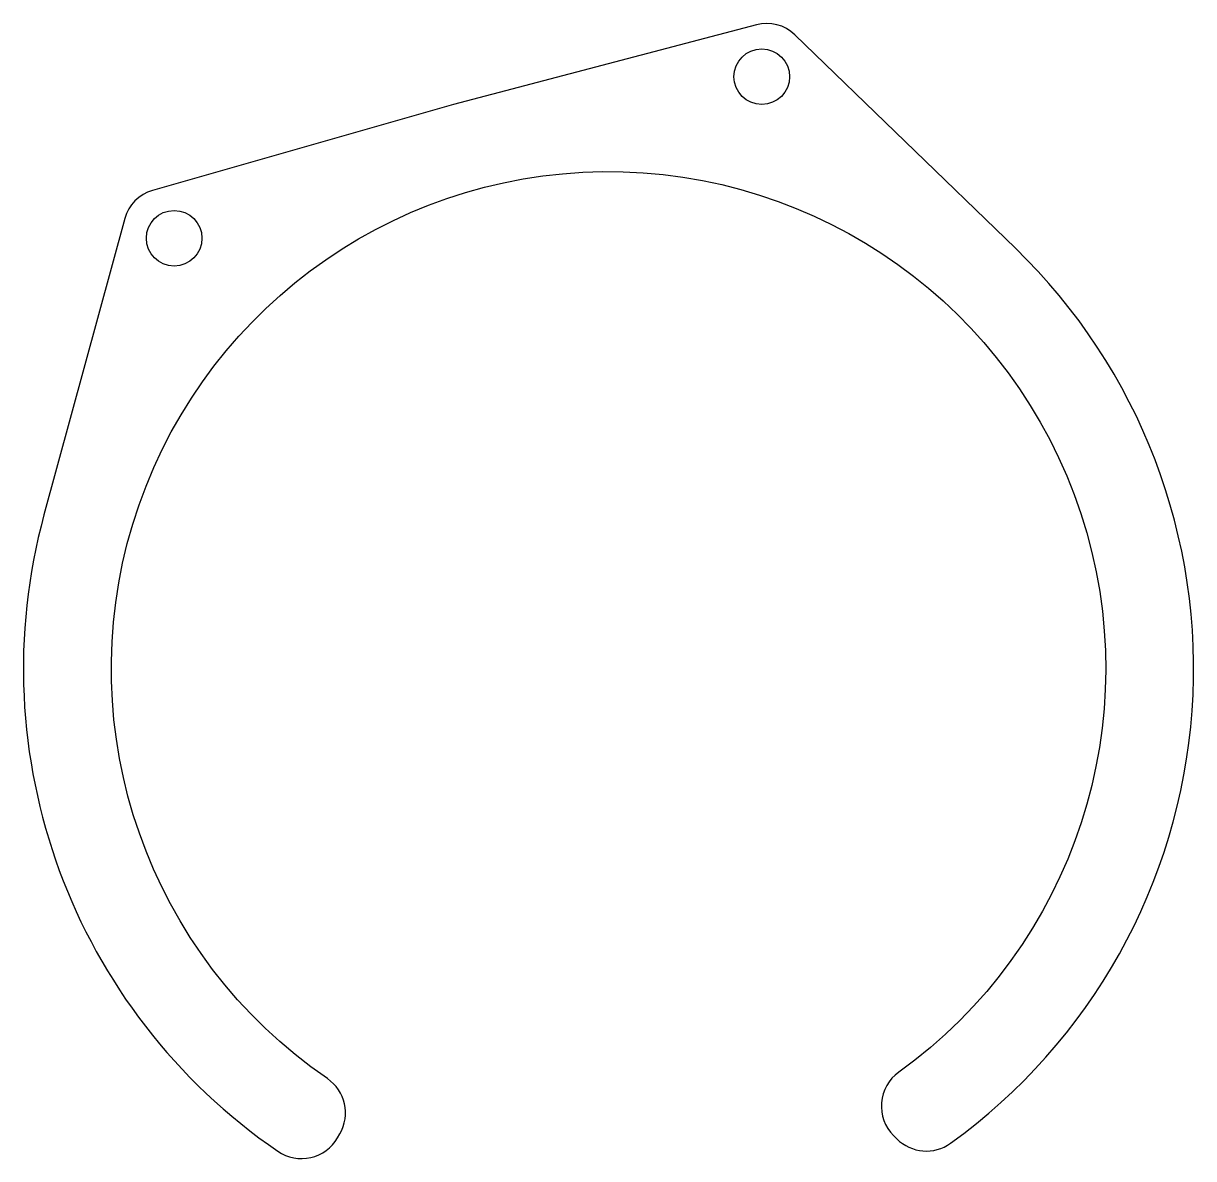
# Model space of a CAD drawing. Header units: millimetres. Extents: x 176.9 to 261.1, y -186.2 to -104.5.
import ezdxf

# ---------------------------------------------------------------- set-up
doc = ezdxf.new("R2010")
doc.units = ezdxf.units.MM
doc.layers.get('0').update_dxf_attribs({"linetype": 'CONTINUOUS'})

msp = doc.modelspace()

# ---------------------------------------------------------------- linework, layer by layer
msp.add_lwpolyline([(207.838, -110.354), (186.173, -116.54, 0.262441), (184.171, -118.566), (178.362, -139.887, 0.319344), (195.195, -185.693, 0.436891), (199.488, -184.717), (199.652, -184.433, 0.391706), (198.751, -180.459, -3.164454), (239.861, -180.002, 0.462538), (239.491, -184.559), (239.725, -184.794, 0.367875), (243.601, -185.106, 0.467092), (248.26, -120.703), (232.381, -105.335, 0.262441), (229.626, -104.615)], format="xyb", close=True)
for centre in [(230.01, -108.354), (187.727, -119.981)]:
    msp.add_circle(centre, 2)

doc.saveas('drawing.dxf')
